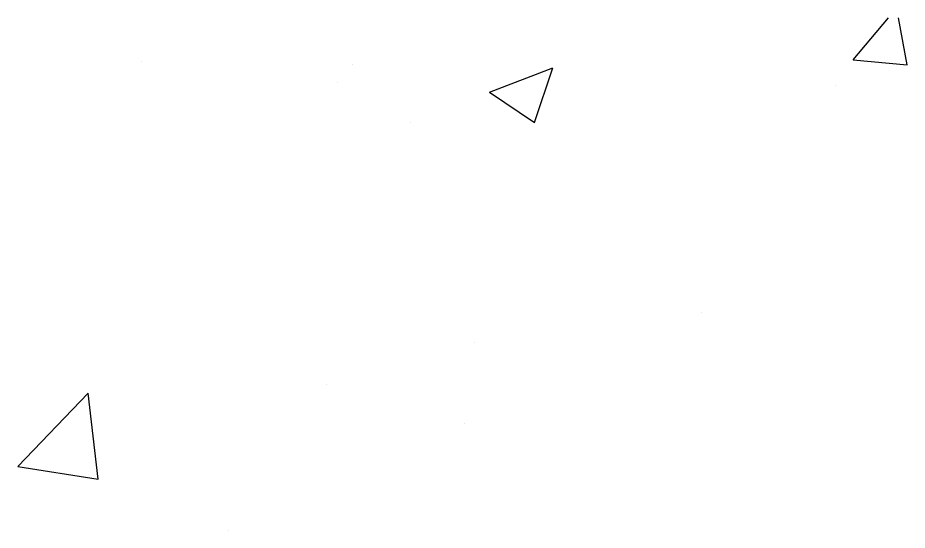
# Paper-space layout 'Layout1' of a CAD drawing. Extents: x -48985 to 14169573, y -18818 to 9731621.
# Drawn here: x 79703 to 80686, y 4349 to 4915 of the extents above; entities that cross this region are included whole.
import ezdxf

# ---------------------------------------------------------------- set-up
doc = ezdxf.new("R2010")
doc.units = 0
doc.header["$LTSCALE"] = 1000
doc.layers.get('0').update_dxf_attribs({"linetype": 'CONTINUOUS'})

# ---------------------------------------------------------------- blocks, each defined once
blk = doc.blocks.new('*X')
at = {"color": 0}
for p, q in [((64579.19, 20991.96), (64618.32, 21038.59)), ((64638.98, 20986.68), (64629.4, 21038.59)), ((63792.92, 20990.73), (63792.92, 20990.73)), ((64026.35, 20986.52), (64026.35, 20986.52)), ((64579.19, 20991.96), (64638.96, 20986.73)), ((64177.45, 20956.53), (64247.47, 20983.41)), ((64227.21, 20922.93), (64247.49, 20983.36)), ((64010.16, 20966.72), (64010.16, 20966.72)), ((64177.45, 20956.53), (64227.2, 20922.98)), ((64560.17, 20963.97), (64560.17, 20963.97)), ((64090.68, 20922.31), (64090.68, 20922.31)), ((64411.74, 20712.42), (64411.74, 20712.42)), ((64161.4, 20679.46), (64161.4, 20679.46)), ((63998, 20633.82), (63998, 20633.82)), ((63656.55, 20542.52), (63734.44, 20623.69)), ((63745.5, 20528.68), (63734.45, 20623.65)), ((64150.37, 20589.98), (64150.37, 20589.98)), ((63656.55, 20542.52), (63745.49, 20528.72)), ((63889.41, 20472.25), (63889.41, 20472.25))]:
    blk.add_line(p, q, dxfattribs=at)

psp = doc.layouts.get("Layout1")

# ---------------------------------------------------------------- block references
at = {"color": 0}
psp.add_blockref('*X', (16046.61, -16123.47), dxfattribs=at)

doc.saveas('drawing.dxf')
